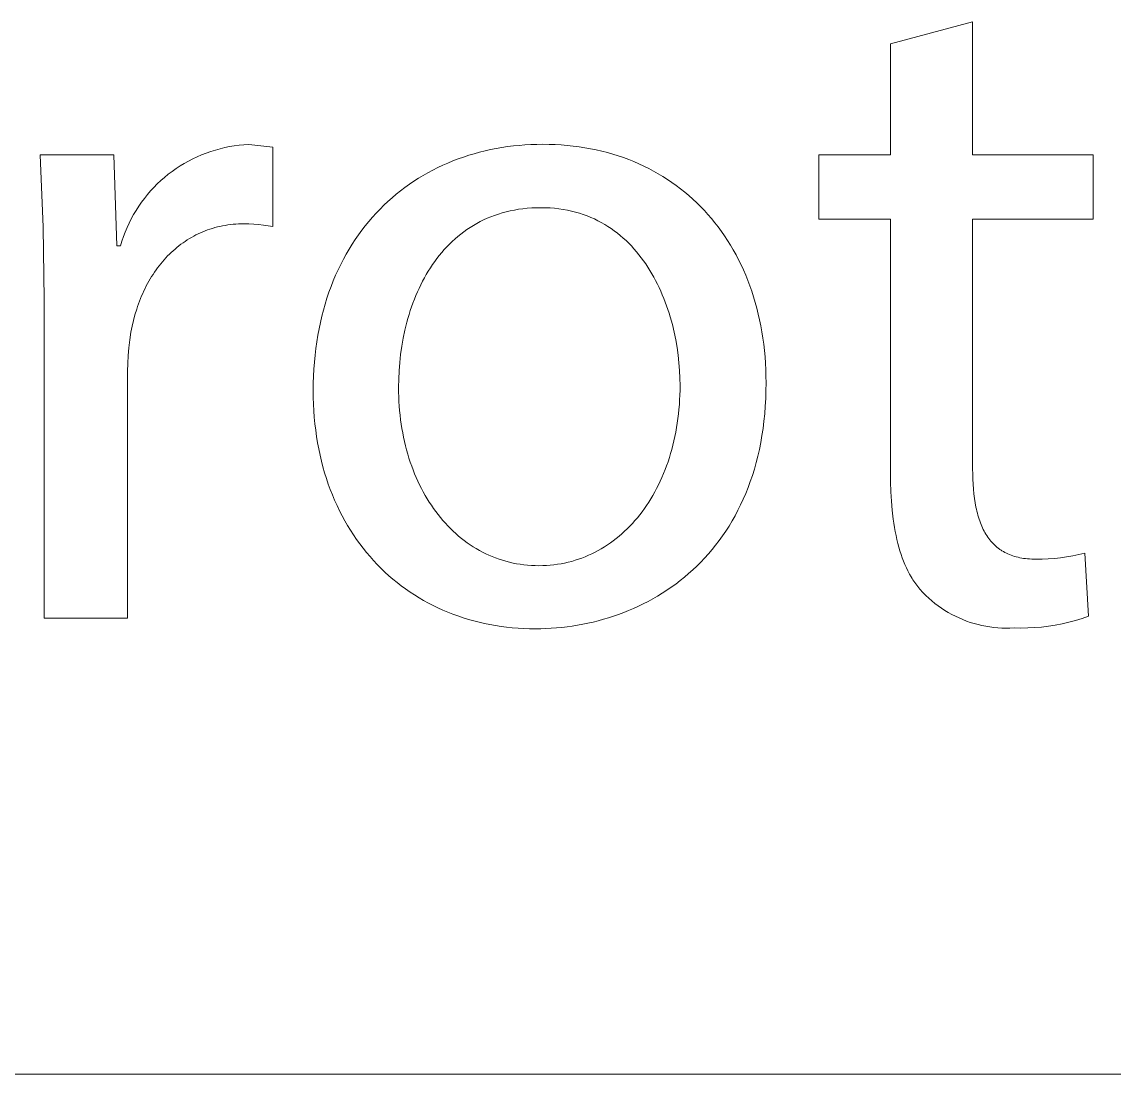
# Model space of a CAD drawing. Header units: millimetres. Extents: x 974 to 5700, y -47 to 3256.
# Drawn here: x 4954.1 to 5008.1, y -46.6 to 5.4 of the extents above; entities that cross this region are included whole.
import ezdxf

# ---------------------------------------------------------------- set-up
doc = ezdxf.new("R2010")
doc.units = ezdxf.units.MM
doc.header["$MEASUREMENT"] = 0
doc.layers.add('Domyślny', color=7, linetype='Continuous', true_color=0x000000)

msp = doc.modelspace()

# ---------------------------------------------------------------- linework, layer by layer
at = {"layer": 'Domyślny', "color": 18, "lineweight": 15, "true_color": 0x000000}
for p, q in [((4997.047, 4.296), (5001.108, 5.382)), ((5001.108, 5.382), (5001.108, -1.182)), ((4997.047, -1.182), (4997.047, 4.296)), ((4963.224, -1.101), (4963.45, -1.022)), ((4963.45, -1.022), (4963.679, -0.951)), ((4963.679, -0.951), (4963.91, -0.887)), ((4963.91, -0.887), (4964.144, -0.832)), ((4964.144, -0.832), (4964.379, -0.785)), ((4964.379, -0.785), (4964.615, -0.746)), ((4964.615, -0.746), (4964.853, -0.715)), ((4964.853, -0.715), (4965.092, -0.692)), ((4965.092, -0.692), (4965.331, -0.678)), ((4965.331, -0.678), (4966.528, -0.804)), ((4966.528, -0.804), (4966.528, -4.739)), ((4976.467, -1.133), (4976.736, -1.06)), ((4976.736, -1.06), (4977.008, -0.992)), ((4977.008, -0.992), (4977.282, -0.931)), ((4977.282, -0.931), (4977.56, -0.877)), ((4977.56, -0.877), (4977.839, -0.828)), ((4977.839, -0.828), (4978.122, -0.786)), ((4978.122, -0.786), (4978.407, -0.75)), ((4978.407, -0.75), (4978.694, -0.721)), ((4978.694, -0.721), (4978.983, -0.698)), ((4978.983, -0.698), (4979.275, -0.682)), ((4979.275, -0.682), (4979.568, -0.672)), ((4979.568, -0.672), (4979.864, -0.669)), ((4979.864, -0.669), (4980.171, -0.672)), ((4980.171, -0.672), (4980.474, -0.683)), ((4980.474, -0.683), (4980.775, -0.7)), ((4980.775, -0.7), (4981.072, -0.724)), ((4981.072, -0.724), (4981.366, -0.755)), ((4981.366, -0.755), (4981.656, -0.793)), ((4981.656, -0.793), (4981.943, -0.837)), ((4981.943, -0.837), (4982.227, -0.888)), ((4982.227, -0.888), (4982.507, -0.946)), ((4982.507, -0.946), (4982.783, -1.009)), ((4982.783, -1.009), (4983.056, -1.08)), ((4955.169, -4.761), (4955.022, -1.182)), ((4955.022, -1.182), (4958.658, -1.182)), ((4958.658, -1.182), (4958.815, -5.683)), ((4961.936, -1.738), (4962.141, -1.613)), ((4962.141, -1.613), (4962.35, -1.496)), ((4962.35, -1.496), (4962.563, -1.386)), ((4962.563, -1.386), (4962.78, -1.284)), ((4962.78, -1.284), (4963, -1.189)), ((4963, -1.189), (4963.224, -1.101)), ((4974.918, -1.705), (4975.168, -1.594)), ((4975.168, -1.594), (4975.421, -1.49)), ((4975.421, -1.49), (4975.678, -1.391)), ((4975.678, -1.391), (4975.938, -1.299)), ((4975.938, -1.299), (4976.201, -1.213)), ((4976.201, -1.213), (4976.467, -1.133)), ((4983.056, -1.08), (4983.325, -1.157)), ((4983.325, -1.157), (4983.59, -1.24)), ((4983.59, -1.24), (4983.852, -1.329)), ((4983.852, -1.329), (4984.11, -1.424)), ((4984.11, -1.424), (4984.363, -1.526)), ((4984.363, -1.526), (4984.613, -1.634)), ((4993.505, -4.361), (4993.505, -1.182)), ((4993.505, -1.182), (4997.047, -1.182)), ((5001.108, -1.182), (5007.073, -1.182)), ((5007.073, -1.182), (5007.073, -4.361)), ((4961.164, -2.305), (4961.349, -2.153)), ((4961.349, -2.153), (4961.54, -2.008)), ((4961.54, -2.008), (4961.736, -1.87)), ((4961.736, -1.87), (4961.936, -1.738)), ((4973.953, -2.207), (4974.189, -2.072)), ((4974.189, -2.072), (4974.428, -1.944)), ((4974.428, -1.944), (4974.671, -1.821)), ((4974.671, -1.821), (4974.918, -1.705)), ((4984.613, -1.634), (4984.859, -1.747)), ((4984.859, -1.747), (4985.101, -1.867)), ((4985.101, -1.867), (4985.338, -1.992)), ((4985.338, -1.992), (4985.572, -2.124)), ((4985.572, -2.124), (4985.801, -2.261)), ((4960.64, -2.798), (4960.809, -2.628)), ((4960.809, -2.628), (4960.983, -2.463)), ((4960.983, -2.463), (4961.164, -2.305)), ((4973.048, -2.803), (4973.268, -2.645)), ((4973.268, -2.645), (4973.493, -2.493)), ((4973.493, -2.493), (4973.721, -2.347)), ((4973.721, -2.347), (4973.953, -2.207)), ((4985.801, -2.261), (4986.026, -2.404)), ((4986.026, -2.404), (4986.246, -2.552)), ((4986.246, -2.552), (4986.462, -2.706)), ((4960.17, -3.343), (4960.321, -3.156)), ((4960.321, -3.156), (4960.477, -2.974)), ((4960.477, -2.974), (4960.64, -2.798)), ((4972.413, -3.312), (4972.62, -3.137)), ((4972.62, -3.137), (4972.832, -2.967)), ((4972.832, -2.967), (4973.048, -2.803)), ((4986.462, -2.706), (4986.674, -2.866)), ((4986.674, -2.866), (4986.881, -3.031)), ((4986.881, -3.031), (4987.084, -3.201)), ((4987.084, -3.201), (4987.282, -3.377)), ((4959.76, -3.934), (4959.89, -3.732)), ((4959.89, -3.732), (4960.027, -3.535)), ((4960.027, -3.535), (4960.17, -3.343)), ((4971.817, -3.872), (4972.011, -3.679)), ((4972.011, -3.679), (4972.21, -3.493)), ((4972.21, -3.493), (4972.413, -3.312)), ((4987.282, -3.377), (4987.475, -3.559)), ((4987.475, -3.559), (4987.664, -3.745)), ((4987.664, -3.745), (4987.848, -3.937)), ((4959.522, -4.35), (4959.637, -4.14)), ((4959.637, -4.14), (4959.76, -3.934)), ((4971.263, -4.482), (4971.443, -4.273)), ((4971.443, -4.273), (4971.627, -4.07)), ((4971.627, -4.07), (4971.817, -3.872)), ((4977.297, -4.249), (4977.116, -4.324)), ((4977.481, -4.18), (4977.297, -4.249)), ((4977.669, -4.116), (4977.481, -4.18)), ((4977.861, -4.058), (4977.669, -4.116)), ((4978.057, -4.005), (4977.861, -4.058)), ((4978.257, -3.958), (4978.057, -4.005)), ((4978.461, -3.917), (4978.257, -3.958)), ((4978.669, -3.882), (4978.461, -3.917)), ((4978.881, -3.853), (4978.669, -3.882)), ((4979.097, -3.83), (4978.881, -3.853)), ((4979.317, -3.814), (4979.097, -3.83)), ((4979.541, -3.804), (4979.317, -3.814)), ((4979.769, -3.801), (4979.541, -3.804)), ((4979.998, -3.805), (4979.769, -3.801)), ((4980.223, -3.815), (4979.998, -3.805)), ((4980.443, -3.833), (4980.223, -3.815)), ((4980.659, -3.857), (4980.443, -3.833)), ((4980.87, -3.888), (4980.659, -3.857)), ((4981.077, -3.926), (4980.87, -3.888)), ((4981.28, -3.969), (4981.077, -3.926)), ((4981.479, -4.02), (4981.28, -3.969)), ((4981.674, -4.076), (4981.479, -4.02)), ((4981.865, -4.138), (4981.674, -4.076)), ((4982.051, -4.206), (4981.865, -4.138)), ((4982.234, -4.28), (4982.051, -4.206)), ((4982.412, -4.359), (4982.234, -4.28)), ((4987.848, -3.937), (4988.027, -4.133)), ((4988.027, -4.133), (4988.201, -4.335)), ((4955.211, -8.343), (4955.169, -4.761)), ((4959.22, -5.003), (4959.313, -4.782)), ((4959.313, -4.782), (4959.414, -4.564)), ((4959.414, -4.564), (4959.522, -4.35)), ((4963.535, -4.823), (4963.414, -4.861)), ((4963.658, -4.787), (4963.535, -4.823)), ((4963.782, -4.755), (4963.658, -4.787)), ((4963.907, -4.725), (4963.782, -4.755)), ((4964.033, -4.699), (4963.907, -4.725)), ((4964.161, -4.675), (4964.033, -4.699)), ((4964.291, -4.655), (4964.161, -4.675)), ((4964.422, -4.637), (4964.291, -4.655)), ((4964.554, -4.623), (4964.422, -4.637)), ((4964.687, -4.612), (4964.554, -4.623)), ((4964.822, -4.604), (4964.687, -4.612)), ((4964.958, -4.599), (4964.822, -4.604)), ((4965.095, -4.597), (4964.958, -4.599)), ((4965.336, -4.602), (4965.095, -4.597)), ((4965.575, -4.614), (4965.336, -4.602)), ((4965.815, -4.634), (4965.575, -4.614)), ((4966.054, -4.662), (4965.815, -4.634)), ((4966.291, -4.697), (4966.054, -4.662)), ((4966.528, -4.739), (4966.291, -4.697)), ((4970.918, -4.917), (4971.088, -4.697)), ((4971.088, -4.697), (4971.263, -4.482)), ((4976.272, -4.774), (4976.115, -4.879)), ((4976.433, -4.674), (4976.272, -4.774)), ((4976.598, -4.579), (4976.433, -4.674)), ((4976.767, -4.489), (4976.598, -4.579)), ((4976.94, -4.404), (4976.767, -4.489)), ((4977.116, -4.324), (4976.94, -4.404)), ((4982.586, -4.444), (4982.412, -4.359)), ((4982.756, -4.534), (4982.586, -4.444)), ((4982.923, -4.629), (4982.756, -4.534)), ((4983.085, -4.729), (4982.923, -4.629)), ((4983.243, -4.834), (4983.085, -4.729)), ((4983.397, -4.944), (4983.243, -4.834)), ((4988.201, -4.335), (4988.37, -4.542)), ((4988.37, -4.542), (4988.535, -4.754)), ((4988.535, -4.754), (4988.694, -4.971)), ((4997.047, -4.361), (4993.505, -4.361)), ((4997.047, -16.859), (4997.047, -4.361)), ((5007.073, -4.361), (5001.108, -4.361)), ((5001.108, -4.361), (5001.108, -16.701)), ((4959.058, -5.454), (4959.135, -5.227)), ((4959.135, -5.227), (4959.22, -5.003)), ((4962.287, -5.397), (4962.183, -5.465)), ((4962.393, -5.331), (4962.287, -5.397)), ((4962.5, -5.268), (4962.393, -5.331)), ((4962.609, -5.208), (4962.5, -5.268)), ((4962.72, -5.15), (4962.609, -5.208)), ((4962.832, -5.095), (4962.72, -5.15)), ((4962.945, -5.043), (4962.832, -5.095)), ((4963.06, -4.993), (4962.945, -5.043)), ((4963.177, -4.946), (4963.06, -4.993)), ((4963.295, -4.902), (4963.177, -4.946)), ((4963.414, -4.861), (4963.295, -4.902)), ((4970.438, -5.61), (4970.593, -5.374)), ((4970.593, -5.374), (4970.752, -5.143)), ((4970.752, -5.143), (4970.918, -4.917)), ((4975.524, -5.342), (4975.385, -5.468)), ((4975.666, -5.22), (4975.524, -5.342)), ((4975.812, -5.102), (4975.666, -5.22)), ((4975.962, -4.988), (4975.812, -5.102)), ((4976.115, -4.879), (4975.962, -4.988)), ((4983.548, -5.058), (4983.397, -4.944)), ((4983.694, -5.177), (4983.548, -5.058)), ((4983.837, -5.3), (4983.694, -5.177)), ((4983.976, -5.428), (4983.837, -5.3)), ((4988.694, -4.971), (4988.848, -5.192)), ((4988.848, -5.192), (4988.997, -5.419)), ((4958.815, -5.683), (4958.988, -5.683)), ((4958.988, -5.683), (4959.058, -5.454)), ((4961.593, -5.926), (4961.501, -6.011)), ((4961.688, -5.843), (4961.593, -5.926)), ((4961.783, -5.762), (4961.688, -5.843)), ((4961.881, -5.684), (4961.783, -5.762)), ((4961.98, -5.609), (4961.881, -5.684)), ((4962.081, -5.535), (4961.98, -5.609)), ((4962.183, -5.465), (4962.081, -5.535)), ((4970.145, -6.1), (4970.289, -5.852)), ((4970.289, -5.852), (4970.438, -5.61)), ((4974.992, -5.872), (4974.868, -6.014)), ((4975.119, -5.733), (4974.992, -5.872)), ((4975.25, -5.599), (4975.119, -5.733)), ((4975.385, -5.468), (4975.25, -5.599)), ((4984.111, -5.559), (4983.976, -5.428)), ((4984.242, -5.694), (4984.111, -5.559)), ((4984.369, -5.833), (4984.242, -5.694)), ((4984.493, -5.976), (4984.369, -5.833)), ((4988.997, -5.419), (4989.141, -5.65)), ((4989.141, -5.65), (4989.28, -5.885)), ((4989.28, -5.885), (4989.413, -6.126)), ((4961.065, -6.471), (4960.983, -6.57)), ((4961.149, -6.375), (4961.065, -6.471)), ((4961.234, -6.281), (4961.149, -6.375)), ((4961.321, -6.188), (4961.234, -6.281)), ((4961.41, -6.099), (4961.321, -6.188)), ((4961.501, -6.011), (4961.41, -6.099)), ((4969.873, -6.61), (4970.006, -6.352)), ((4970.006, -6.352), (4970.145, -6.1)), ((4974.519, -6.461), (4974.41, -6.616)), ((4974.632, -6.308), (4974.519, -6.461)), ((4974.748, -6.159), (4974.632, -6.308)), ((4974.868, -6.014), (4974.748, -6.159)), ((4984.613, -6.123), (4984.493, -5.976)), ((4984.729, -6.272), (4984.613, -6.123)), ((4984.842, -6.425), (4984.729, -6.272)), ((4984.951, -6.581), (4984.842, -6.425)), ((4989.413, -6.126), (4989.541, -6.371)), ((4989.541, -6.371), (4989.663, -6.62)), ((4960.674, -6.986), (4960.602, -7.095)), ((4960.749, -6.879), (4960.674, -6.986)), ((4960.825, -6.774), (4960.749, -6.879)), ((4960.903, -6.671), (4960.825, -6.774)), ((4960.983, -6.57), (4960.903, -6.671)), ((4969.624, -7.142), (4969.746, -6.873)), ((4969.746, -6.873), (4969.873, -6.61)), ((4974.203, -6.937), (4974.104, -7.102)), ((4974.305, -6.775), (4974.203, -6.937)), ((4974.41, -6.616), (4974.305, -6.775)), ((4985.056, -6.74), (4984.951, -6.581)), ((4985.158, -6.902), (4985.056, -6.74)), ((4985.256, -7.067), (4985.158, -6.902)), ((4989.663, -6.62), (4989.781, -6.874)), ((4989.781, -6.874), (4989.892, -7.132)), ((4960.33, -7.552), (4960.267, -7.671)), ((4960.395, -7.435), (4960.33, -7.552)), ((4960.462, -7.32), (4960.395, -7.435)), ((4960.531, -7.207), (4960.462, -7.32)), ((4960.602, -7.095), (4960.531, -7.207)), ((4969.399, -7.694), (4969.509, -7.415)), ((4969.509, -7.415), (4969.624, -7.142)), ((4973.918, -7.44), (4973.83, -7.614)), ((4974.009, -7.27), (4973.918, -7.44)), ((4974.104, -7.102), (4974.009, -7.27)), ((4985.35, -7.234), (4985.256, -7.067)), ((4985.441, -7.403), (4985.35, -7.234)), ((4985.529, -7.575), (4985.441, -7.403)), ((4989.892, -7.132), (4989.998, -7.394)), ((4989.998, -7.394), (4990.099, -7.661)), ((4960.09, -8.038), (4960.035, -8.164)), ((4960.147, -7.914), (4960.09, -8.038)), ((4960.206, -7.791), (4960.147, -7.914)), ((4960.267, -7.671), (4960.206, -7.791)), ((4969.197, -8.267), (4969.295, -7.978)), ((4969.295, -7.978), (4969.399, -7.694)), ((4973.665, -7.967), (4973.588, -8.148)), ((4973.746, -7.789), (4973.665, -7.967)), ((4973.83, -7.614), (4973.746, -7.789)), ((4985.613, -7.749), (4985.529, -7.575)), ((4985.693, -7.925), (4985.613, -7.749)), ((4985.77, -8.103), (4985.693, -7.925)), ((4990.099, -7.661), (4990.193, -7.932)), ((4990.193, -7.932), (4990.282, -8.207)), ((4955.211, -24.083), (4955.211, -8.343)), ((4959.882, -8.552), (4959.835, -8.685)), ((4959.931, -8.421), (4959.882, -8.552)), ((4959.982, -8.292), (4959.931, -8.421)), ((4960.035, -8.164), (4959.982, -8.292)), ((4969.021, -8.86), (4969.106, -8.561)), ((4969.106, -8.561), (4969.197, -8.267)), ((4973.443, -8.515), (4973.376, -8.701)), ((4973.514, -8.33), (4973.443, -8.515)), ((4973.588, -8.148), (4973.514, -8.33)), ((4985.844, -8.283), (4985.77, -8.103)), ((4985.914, -8.464), (4985.844, -8.283)), ((4985.981, -8.647), (4985.914, -8.464)), ((4990.282, -8.207), (4990.366, -8.486)), ((4990.366, -8.486), (4990.443, -8.769)), ((4959.706, -9.093), (4959.632, -9.373)), ((4959.79, -8.82), (4959.706, -9.093)), ((4959.835, -8.685), (4959.79, -8.82)), ((4968.869, -9.474), (4968.942, -9.165)), ((4968.942, -9.165), (4969.021, -8.86)), ((4973.253, -9.08), (4973.196, -9.272)), ((4973.313, -8.89), (4973.253, -9.08)), ((4973.376, -8.701), (4973.313, -8.89)), ((4986.045, -8.831), (4985.981, -8.647)), ((4986.105, -9.016), (4986.045, -8.831)), ((4986.162, -9.203), (4986.105, -9.016)), ((4990.443, -8.769), (4990.514, -9.056)), ((4990.514, -9.056), (4990.58, -9.347)), ((4959.565, -9.658), (4959.508, -9.949)), ((4959.632, -9.373), (4959.565, -9.658)), ((4968.803, -9.788), (4968.869, -9.474)), ((4973.092, -9.66), (4973.046, -9.856)), ((4973.143, -9.465), (4973.092, -9.66)), ((4973.196, -9.272), (4973.143, -9.465)), ((4986.266, -9.578), (4986.162, -9.203)), ((4986.357, -9.956), (4986.266, -9.578)), ((4990.58, -9.347), (4990.64, -9.642)), ((4990.64, -9.642), (4990.693, -9.94)), ((4959.508, -9.949), (4959.451, -10.334)), ((4968.691, -10.432), (4968.744, -10.107)), ((4968.744, -10.107), (4968.803, -9.788)), ((4972.962, -10.252), (4972.892, -10.651)), ((4973.046, -9.856), (4972.962, -10.252)), ((4986.435, -10.335), (4986.357, -9.956)), ((4990.693, -9.94), (4990.741, -10.243)), ((4990.741, -10.243), (4990.782, -10.548)), ((4959.406, -10.72), (4959.371, -11.108)), ((4959.451, -10.334), (4959.406, -10.72)), ((4968.606, -11.094), (4968.645, -10.761)), ((4968.645, -10.761), (4968.691, -10.432)), ((4972.892, -10.651), (4972.835, -11.054)), ((4986.501, -10.715), (4986.435, -10.335)), ((4986.554, -11.095), (4986.501, -10.715)), ((4990.782, -10.548), (4990.817, -10.858)), ((4959.371, -11.108), (4959.347, -11.496)), ((4968.574, -11.433), (4968.606, -11.094)), ((4972.835, -11.054), (4972.79, -11.459)), ((4986.595, -11.472), (4986.554, -11.095)), ((4990.817, -10.858), (4990.846, -11.171)), ((4990.846, -11.171), (4990.868, -11.488)), ((4959.347, -11.496), (4959.335, -11.885)), ((4968.53, -12.125), (4968.548, -11.777)), ((4968.548, -11.777), (4968.574, -11.433)), ((4972.759, -11.865), (4972.74, -12.272)), ((4972.79, -11.459), (4972.759, -11.865)), ((4986.625, -11.847), (4986.595, -11.472)), ((4986.642, -12.218), (4986.625, -11.847)), ((4990.868, -11.488), (4990.884, -11.808)), ((4990.884, -11.808), (4990.894, -12.131)), ((4959.335, -11.885), (4959.335, -24.083)), ((4968.519, -12.478), (4968.53, -12.125)), ((4972.74, -12.272), (4972.734, -12.678)), ((4986.648, -12.584), (4986.642, -12.218)), ((4990.894, -12.131), (4990.897, -12.458)), ((4968.516, -12.836), (4968.519, -12.478)), ((4968.519, -13.173), (4968.516, -12.836)), ((4972.734, -12.678), (4972.736, -12.913)), ((4972.736, -12.913), (4972.742, -13.145)), ((4986.639, -13.063), (4986.645, -12.825)), ((4986.645, -12.825), (4986.648, -12.584)), ((4990.893, -12.85), (4990.88, -13.236)), ((4990.897, -12.458), (4990.893, -12.85)), ((4968.529, -13.506), (4968.519, -13.173)), ((4972.742, -13.145), (4972.753, -13.376)), ((4972.753, -13.376), (4972.767, -13.605)), ((4986.613, -13.534), (4986.628, -13.3)), ((4986.628, -13.3), (4986.639, -13.063)), ((4990.88, -13.236), (4990.859, -13.615)), ((4968.547, -13.836), (4968.529, -13.506)), ((4968.571, -14.161), (4968.547, -13.836)), ((4972.767, -13.605), (4972.786, -13.831)), ((4972.786, -13.831), (4972.809, -14.056)), ((4986.543, -14.224), (4986.57, -13.996)), ((4986.57, -13.996), (4986.594, -13.767)), ((4986.594, -13.767), (4986.613, -13.534)), ((4990.83, -13.987), (4990.793, -14.352)), ((4990.859, -13.615), (4990.83, -13.987)), ((4968.602, -14.482), (4968.571, -14.161)), ((4968.639, -14.799), (4968.602, -14.482)), ((4972.809, -14.056), (4972.835, -14.278)), ((4972.835, -14.278), (4972.866, -14.498)), ((4972.866, -14.498), (4972.901, -14.716)), ((4986.476, -14.671), (4986.511, -14.449)), ((4986.511, -14.449), (4986.543, -14.224)), ((4990.793, -14.352), (4990.748, -14.71)), ((4968.683, -15.112), (4968.639, -14.799)), ((4968.733, -15.42), (4968.683, -15.112)), ((4972.901, -14.716), (4972.939, -14.932)), ((4972.939, -14.932), (4972.982, -15.145)), ((4986.345, -15.323), (4986.393, -15.108)), ((4986.393, -15.108), (4986.436, -14.891)), ((4986.436, -14.891), (4986.476, -14.671)), ((4990.695, -15.062), (4990.634, -15.407)), ((4990.748, -14.71), (4990.695, -15.062)), ((4968.79, -15.724), (4968.733, -15.42)), ((4972.982, -15.145), (4973.028, -15.356)), ((4973.028, -15.356), (4973.078, -15.564)), ((4973.078, -15.564), (4973.131, -15.77)), ((4986.239, -15.744), (4986.294, -15.535)), ((4986.294, -15.535), (4986.345, -15.323)), ((4990.634, -15.407), (4990.566, -15.744)), ((4968.853, -16.024), (4968.79, -15.724)), ((4968.923, -16.32), (4968.853, -16.024)), ((4973.131, -15.77), (4973.189, -15.973)), ((4973.189, -15.973), (4973.25, -16.174)), ((4973.25, -16.174), (4973.314, -16.371)), ((4986.052, -16.354), (4986.118, -16.154)), ((4986.118, -16.154), (4986.181, -15.95)), ((4986.181, -15.95), (4986.239, -15.744)), ((4990.491, -16.076), (4990.409, -16.4)), ((4990.566, -15.744), (4990.491, -16.076)), ((4968.998, -16.611), (4968.923, -16.32)), ((4969.08, -16.897), (4968.998, -16.611)), ((4973.314, -16.371), (4973.382, -16.566)), ((4973.382, -16.566), (4973.454, -16.758)), ((4985.909, -16.746), (4985.982, -16.552)), ((4985.982, -16.552), (4986.052, -16.354)), ((4990.319, -16.718), (4990.223, -17.029)), ((4990.409, -16.4), (4990.319, -16.718)), ((5001.108, -16.701), (5001.11, -16.965)), ((4969.167, -17.179), (4969.08, -16.897)), ((4969.261, -17.457), (4969.167, -17.179)), ((4973.454, -16.758), (4973.529, -16.947)), ((4973.529, -16.947), (4973.608, -17.133)), ((4973.608, -17.133), (4973.689, -17.317)), ((4985.669, -17.311), (4985.752, -17.126)), ((4985.752, -17.126), (4985.833, -16.938)), ((4985.833, -16.938), (4985.909, -16.746)), ((4990.223, -17.029), (4990.12, -17.333)), ((4997.052, -17.356), (4997.047, -16.859)), ((5001.11, -16.965), (5001.117, -17.221)), ((5001.117, -17.221), (5001.13, -17.47)), ((4969.36, -17.73), (4969.261, -17.457)), ((4969.465, -17.998), (4969.36, -17.73)), ((4973.689, -17.317), (4973.775, -17.497)), ((4973.775, -17.497), (4973.863, -17.673)), ((4973.863, -17.673), (4973.955, -17.847)), ((4985.398, -17.846), (4985.491, -17.671)), ((4985.491, -17.671), (4985.582, -17.493)), ((4985.582, -17.493), (4985.669, -17.311)), ((4990.01, -17.631), (4989.894, -17.922)), ((4990.12, -17.333), (4990.01, -17.631)), ((4997.068, -17.837), (4997.052, -17.356)), ((5001.13, -17.47), (5001.147, -17.711)), ((5001.147, -17.711), (5001.17, -17.945)), ((4969.576, -18.261), (4969.465, -17.998)), ((4969.693, -18.52), (4969.576, -18.261)), ((4973.955, -17.847), (4974.051, -18.018)), ((4974.051, -18.018), (4974.149, -18.185)), ((4974.149, -18.185), (4974.25, -18.348)), ((4974.25, -18.348), (4974.355, -18.509)), ((4984.992, -18.512), (4985.098, -18.351)), ((4985.098, -18.351), (4985.201, -18.186)), ((4985.201, -18.186), (4985.301, -18.018)), ((4985.301, -18.018), (4985.398, -17.846)), ((4989.771, -18.207), (4989.642, -18.485)), ((4989.894, -17.922), (4989.771, -18.207)), ((4997.095, -18.303), (4997.068, -17.837)), ((4997.134, -18.753), (4997.095, -18.303)), ((5001.17, -17.945), (5001.198, -18.172)), ((5001.198, -18.172), (5001.232, -18.39)), ((4969.815, -18.774), (4969.693, -18.52)), ((4969.942, -19.024), (4969.815, -18.774)), ((4974.355, -18.509), (4974.463, -18.665)), ((4974.463, -18.665), (4974.574, -18.818)), ((4974.574, -18.818), (4974.687, -18.968)), ((4984.655, -18.974), (4984.77, -18.824)), ((4984.77, -18.824), (4984.882, -18.67)), ((4984.882, -18.67), (4984.992, -18.512)), ((4989.508, -18.756), (4989.367, -19.021)), ((4989.642, -18.485), (4989.508, -18.756)), ((4997.185, -19.187), (4997.134, -18.753)), ((5001.232, -18.39), (5001.272, -18.601)), ((5001.272, -18.601), (5001.294, -18.704)), ((5001.294, -18.704), (5001.317, -18.805)), ((5001.317, -18.805), (5001.342, -18.904)), ((4970.075, -19.268), (4969.942, -19.024)), ((4970.213, -19.508), (4970.075, -19.268)), ((4974.687, -18.968), (4974.804, -19.114)), ((4974.804, -19.114), (4974.924, -19.256)), ((4974.924, -19.256), (4975.046, -19.394)), ((4975.046, -19.394), (4975.172, -19.529)), ((4984.165, -19.536), (4984.291, -19.402)), ((4984.291, -19.402), (4984.415, -19.263)), ((4984.415, -19.263), (4984.536, -19.12)), ((4984.536, -19.12), (4984.655, -18.974)), ((4989.221, -19.28), (4989.069, -19.532)), ((4989.367, -19.021), (4989.221, -19.28)), ((4997.215, -19.398), (4997.185, -19.187)), ((4997.248, -19.605), (4997.215, -19.398)), ((5001.342, -18.904), (5001.368, -19)), ((5001.368, -19), (5001.396, -19.095)), ((5001.396, -19.095), (5001.425, -19.188)), ((5001.425, -19.188), (5001.456, -19.279)), ((5001.456, -19.279), (5001.489, -19.367)), ((5001.489, -19.367), (5001.523, -19.454)), ((4970.357, -19.742), (4970.213, -19.508)), ((4970.505, -19.972), (4970.357, -19.742)), ((4970.659, -20.197), (4970.505, -19.972)), ((4975.172, -19.529), (4975.3, -19.66)), ((4975.3, -19.66), (4975.431, -19.786)), ((4975.431, -19.786), (4975.565, -19.909)), ((4975.565, -19.909), (4975.701, -20.027)), ((4983.631, -20.035), (4983.768, -19.916)), ((4983.768, -19.916), (4983.903, -19.794)), ((4983.903, -19.794), (4984.035, -19.667)), ((4984.035, -19.667), (4984.165, -19.536)), ((4988.911, -19.778), (4988.748, -20.017)), ((4989.069, -19.532), (4988.911, -19.778)), ((4997.284, -19.808), (4997.248, -19.605)), ((4997.324, -20.006), (4997.284, -19.808)), ((5001.523, -19.454), (5001.558, -19.539)), ((5001.558, -19.539), (5001.595, -19.622)), ((5001.595, -19.622), (5001.634, -19.702)), ((5001.634, -19.702), (5001.675, -19.781)), ((5001.675, -19.781), (5001.717, -19.858)), ((5001.717, -19.858), (5001.761, -19.932)), ((5001.761, -19.932), (5001.806, -20.005)), ((4970.817, -20.416), (4970.659, -20.197)), ((4970.981, -20.631), (4970.817, -20.416)), ((4975.701, -20.027), (4975.84, -20.142)), ((4975.84, -20.142), (4975.982, -20.252)), ((4975.982, -20.252), (4976.126, -20.358)), ((4976.126, -20.358), (4976.273, -20.459)), ((4976.273, -20.459), (4976.422, -20.556)), ((4982.907, -20.563), (4983.057, -20.466)), ((4983.057, -20.466), (4983.204, -20.365)), ((4983.204, -20.365), (4983.349, -20.259)), ((4983.349, -20.259), (4983.491, -20.149)), ((4983.491, -20.149), (4983.631, -20.035)), ((4988.407, -20.476), (4988.229, -20.696)), ((4988.58, -20.25), (4988.407, -20.476)), ((4988.748, -20.017), (4988.58, -20.25)), ((4997.366, -20.2), (4997.324, -20.006)), ((4997.413, -20.39), (4997.366, -20.2)), ((4997.462, -20.576), (4997.413, -20.39)), ((5001.806, -20.005), (5001.853, -20.075)), ((5001.853, -20.075), (5001.902, -20.143)), ((5001.902, -20.143), (5001.953, -20.209)), ((5001.953, -20.209), (5002.005, -20.273)), ((5002.005, -20.273), (5002.059, -20.335)), ((5002.059, -20.335), (5002.115, -20.395)), ((5002.115, -20.395), (5002.173, -20.453)), ((5002.173, -20.453), (5002.232, -20.508)), ((5002.232, -20.508), (5002.293, -20.561)), ((4971.15, -20.84), (4970.981, -20.631)), ((4971.323, -21.044), (4971.15, -20.84)), ((4971.501, -21.243), (4971.323, -21.044)), ((4976.422, -20.556), (4976.573, -20.649)), ((4976.573, -20.649), (4976.727, -20.737)), ((4976.727, -20.737), (4976.884, -20.821)), ((4976.884, -20.821), (4977.043, -20.9)), ((4977.043, -20.9), (4977.204, -20.975)), ((4977.204, -20.975), (4977.367, -21.044)), ((4977.367, -21.044), (4977.532, -21.109)), ((4981.797, -21.113), (4981.962, -21.048)), ((4981.962, -21.048), (4982.125, -20.979)), ((4982.125, -20.979), (4982.286, -20.905)), ((4982.286, -20.905), (4982.444, -20.826)), ((4982.444, -20.826), (4982.601, -20.743)), ((4982.601, -20.743), (4982.755, -20.655)), ((4982.755, -20.655), (4982.907, -20.563)), ((4988.047, -20.91), (4987.859, -21.118)), ((4988.229, -20.696), (4988.047, -20.91)), ((4997.516, -20.757), (4997.462, -20.576)), ((4997.572, -20.934), (4997.516, -20.757)), ((4997.632, -21.107), (4997.572, -20.934)), ((5002.293, -20.561), (5002.325, -20.587)), ((5002.325, -20.587), (5002.356, -20.613)), ((5002.356, -20.613), (5002.389, -20.637)), ((5002.389, -20.637), (5002.421, -20.661)), ((5002.421, -20.661), (5002.454, -20.685)), ((5002.454, -20.685), (5002.488, -20.708)), ((5002.488, -20.708), (5002.522, -20.731)), ((5002.522, -20.731), (5002.557, -20.753)), ((5002.557, -20.753), (5002.627, -20.795)), ((5002.627, -20.795), (5002.7, -20.835)), ((5002.7, -20.835), (5002.774, -20.873)), ((5002.774, -20.873), (5002.851, -20.909)), ((5002.851, -20.909), (5002.929, -20.943)), ((5002.929, -20.943), (5003.009, -20.974)), ((5003.009, -20.974), (5003.092, -21.003)), ((5003.092, -21.003), (5003.176, -21.03)), ((5003.176, -21.03), (5003.262, -21.054)), ((5003.262, -21.054), (5003.351, -21.076)), ((5005.755, -21.06), (5006.055, -21.007)), ((5006.055, -21.007), (5006.353, -20.945)), ((5006.353, -20.945), (5006.648, -20.872)), ((5006.648, -20.872), (5006.837, -23.989)), ((4971.683, -21.437), (4971.501, -21.243)), ((4971.87, -21.626), (4971.683, -21.437)), ((4977.532, -21.109), (4977.7, -21.169)), ((4977.7, -21.169), (4977.87, -21.224)), ((4977.87, -21.224), (4978.041, -21.274)), ((4978.041, -21.274), (4978.215, -21.32)), ((4978.215, -21.32), (4978.391, -21.36)), ((4978.391, -21.36), (4978.569, -21.394)), ((4978.569, -21.394), (4978.749, -21.424)), ((4978.749, -21.424), (4978.93, -21.448)), ((4978.93, -21.448), (4979.114, -21.468)), ((4979.114, -21.468), (4979.299, -21.481)), ((4979.299, -21.481), (4979.486, -21.49)), ((4979.486, -21.49), (4979.675, -21.492)), ((4979.675, -21.492), (4979.861, -21.49)), ((4979.861, -21.49), (4980.045, -21.481)), ((4980.045, -21.481), (4980.228, -21.468)), ((4980.228, -21.468), (4980.41, -21.449)), ((4980.41, -21.449), (4980.589, -21.425)), ((4980.589, -21.425), (4980.767, -21.395)), ((4980.767, -21.395), (4980.943, -21.361)), ((4980.943, -21.361), (4981.118, -21.321)), ((4981.118, -21.321), (4981.291, -21.277)), ((4981.291, -21.277), (4981.461, -21.227)), ((4981.461, -21.227), (4981.63, -21.172)), ((4981.63, -21.172), (4981.797, -21.113)), ((4987.472, -21.514), (4987.271, -21.703)), ((4987.668, -21.319), (4987.472, -21.514)), ((4987.859, -21.118), (4987.668, -21.319)), ((4997.696, -21.275), (4997.632, -21.107)), ((4997.764, -21.438), (4997.696, -21.275)), ((4997.835, -21.598), (4997.764, -21.438)), ((5003.351, -21.076), (5003.441, -21.096)), ((5003.441, -21.096), (5003.533, -21.114)), ((5003.533, -21.114), (5003.628, -21.129)), ((5003.628, -21.129), (5003.725, -21.142)), ((5003.725, -21.142), (5003.823, -21.152)), ((5003.823, -21.152), (5003.924, -21.161)), ((5003.924, -21.161), (5004.027, -21.166)), ((5004.027, -21.166), (5004.132, -21.17)), ((5004.132, -21.17), (5004.24, -21.171)), ((5004.24, -21.171), (5004.544, -21.169)), ((5004.544, -21.169), (5004.848, -21.157)), ((5004.848, -21.157), (5005.151, -21.135)), ((5005.151, -21.135), (5005.454, -21.102)), ((5005.454, -21.102), (5005.755, -21.06)), ((4972.062, -21.809), (4971.87, -21.626)), ((4972.258, -21.986), (4972.062, -21.809)), ((4972.458, -22.159), (4972.258, -21.986)), ((4986.859, -22.062), (4986.647, -22.232)), ((4987.067, -21.885), (4986.859, -22.062)), ((4987.271, -21.703), (4987.067, -21.885)), ((4997.91, -21.752), (4997.835, -21.598)), ((4997.989, -21.903), (4997.91, -21.752)), ((4998.072, -22.048), (4997.989, -21.903)), ((4998.114, -22.119), (4998.072, -22.048)), ((4998.158, -22.189), (4998.114, -22.119)), ((4972.662, -22.326), (4972.458, -22.159)), ((4972.871, -22.487), (4972.662, -22.326)), ((4973.084, -22.643), (4972.871, -22.487)), ((4973.3, -22.793), (4973.084, -22.643)), ((4986.212, -22.555), (4985.99, -22.707)), ((4986.431, -22.397), (4986.212, -22.555)), ((4986.647, -22.232), (4986.431, -22.397)), ((4998.203, -22.258), (4998.158, -22.189)), ((4998.249, -22.325), (4998.203, -22.258)), ((4998.296, -22.392), (4998.249, -22.325)), ((4998.344, -22.457), (4998.296, -22.392)), ((4998.392, -22.521), (4998.344, -22.457)), ((4998.442, -22.584), (4998.392, -22.521)), ((4998.493, -22.646), (4998.442, -22.584)), ((4998.545, -22.706), (4998.493, -22.646)), ((4973.521, -22.937), (4973.3, -22.793)), ((4973.746, -23.076), (4973.521, -22.937)), ((4973.974, -23.209), (4973.746, -23.076)), ((4974.206, -23.336), (4973.974, -23.209)), ((4985.304, -23.127), (4985.069, -23.255)), ((4985.535, -22.993), (4985.304, -23.127)), ((4985.764, -22.853), (4985.535, -22.993)), ((4985.99, -22.707), (4985.764, -22.853)), ((4998.598, -22.766), (4998.545, -22.706)), ((4998.652, -22.824), (4998.598, -22.766)), ((4998.793, -22.965), (4998.652, -22.824)), ((4998.939, -23.101), (4998.793, -22.965)), ((4999.089, -23.231), (4998.939, -23.101)), ((4974.441, -23.458), (4974.206, -23.336)), ((4974.68, -23.574), (4974.441, -23.458)), ((4974.923, -23.683), (4974.68, -23.574)), ((4975.169, -23.787), (4974.923, -23.683)), ((4984.107, -23.708), (4983.861, -23.806)), ((4984.351, -23.603), (4984.107, -23.708)), ((4984.593, -23.493), (4984.351, -23.603)), ((4984.832, -23.377), (4984.593, -23.493)), ((4985.069, -23.255), (4984.832, -23.377)), ((4999.244, -23.357), (4999.089, -23.231)), ((4999.403, -23.477), (4999.244, -23.357)), ((4999.566, -23.591), (4999.403, -23.477)), ((4999.733, -23.7), (4999.566, -23.591)), ((4999.904, -23.803), (4999.733, -23.7)), ((4959.335, -24.083), (4955.211, -24.083)), ((4975.418, -23.885), (4975.169, -23.787)), ((4975.671, -23.977), (4975.418, -23.885)), ((4975.926, -24.063), (4975.671, -23.977)), ((4976.185, -24.143), (4975.926, -24.063)), ((4976.447, -24.216), (4976.185, -24.143)), ((4976.712, -24.284), (4976.447, -24.216)), ((4976.979, -24.345), (4976.712, -24.284)), ((4982.35, -24.276), (4982.093, -24.334)), ((4982.605, -24.212), (4982.35, -24.276)), ((4982.859, -24.142), (4982.605, -24.212)), ((4983.112, -24.067), (4982.859, -24.142)), ((4983.363, -23.986), (4983.112, -24.067)), ((4983.613, -23.899), (4983.363, -23.986)), ((4983.861, -23.806), (4983.613, -23.899)), ((5000.078, -23.9), (4999.904, -23.803)), ((5000.255, -23.991), (5000.078, -23.9)), ((5000.436, -24.076), (5000.255, -23.991)), ((5000.619, -24.154), (5000.436, -24.076)), ((5000.805, -24.226), (5000.619, -24.154)), ((5000.993, -24.292), (5000.805, -24.226)), ((5001.183, -24.351), (5000.993, -24.292)), ((5005.858, -24.286), (5005.526, -24.363)), ((5006.188, -24.198), (5005.858, -24.286)), ((5006.514, -24.099), (5006.188, -24.198)), ((5006.837, -23.989), (5006.514, -24.099)), ((4977.249, -24.4), (4976.979, -24.345)), ((4977.522, -24.448), (4977.249, -24.4)), ((4977.798, -24.491), (4977.522, -24.448)), ((4978.076, -24.527), (4977.798, -24.491)), ((4978.356, -24.556), (4978.076, -24.527)), ((4978.639, -24.579), (4978.356, -24.556)), ((4978.925, -24.596), (4978.639, -24.579)), ((4979.212, -24.605), (4978.925, -24.596)), ((4979.502, -24.609), (4979.212, -24.605)), ((4979.761, -24.606), (4979.502, -24.609)), ((4980.021, -24.598), (4979.761, -24.606)), ((4980.28, -24.584), (4980.021, -24.598)), ((4980.54, -24.565), (4980.28, -24.584)), ((4980.8, -24.541), (4980.54, -24.565)), ((4981.06, -24.51), (4980.8, -24.541)), ((4981.319, -24.475), (4981.06, -24.51)), ((4981.578, -24.433), (4981.319, -24.475)), ((4981.836, -24.386), (4981.578, -24.433)), ((4982.093, -24.334), (4981.836, -24.386)), ((5001.375, -24.403), (5001.183, -24.351)), ((5001.569, -24.449), (5001.375, -24.403)), ((5001.765, -24.488), (5001.569, -24.449)), ((5001.961, -24.521), (5001.765, -24.488)), ((5002.159, -24.546), (5001.961, -24.521)), ((5002.357, -24.565), (5002.159, -24.546)), ((5002.556, -24.577), (5002.357, -24.565)), ((5002.755, -24.582), (5002.556, -24.577)), ((5002.955, -24.58), (5002.755, -24.582)), ((5003.154, -24.571), (5002.955, -24.58)), ((5003.495, -24.577), (5003.154, -24.571)), ((5003.836, -24.57), (5003.495, -24.577)), ((5004.176, -24.552), (5003.836, -24.57)), ((5004.516, -24.522), (5004.176, -24.552)), ((5004.854, -24.481), (5004.516, -24.522)), ((5005.191, -24.428), (5004.854, -24.481)), ((5005.526, -24.363), (5005.191, -24.428)), ((5695.696, -46.617), (973.523, -46.617)), ((5695.696, -46.617), (3913.938, -46.617))]:
    msp.add_line(p, q, dxfattribs=at)

doc.saveas('drawing.dxf')
